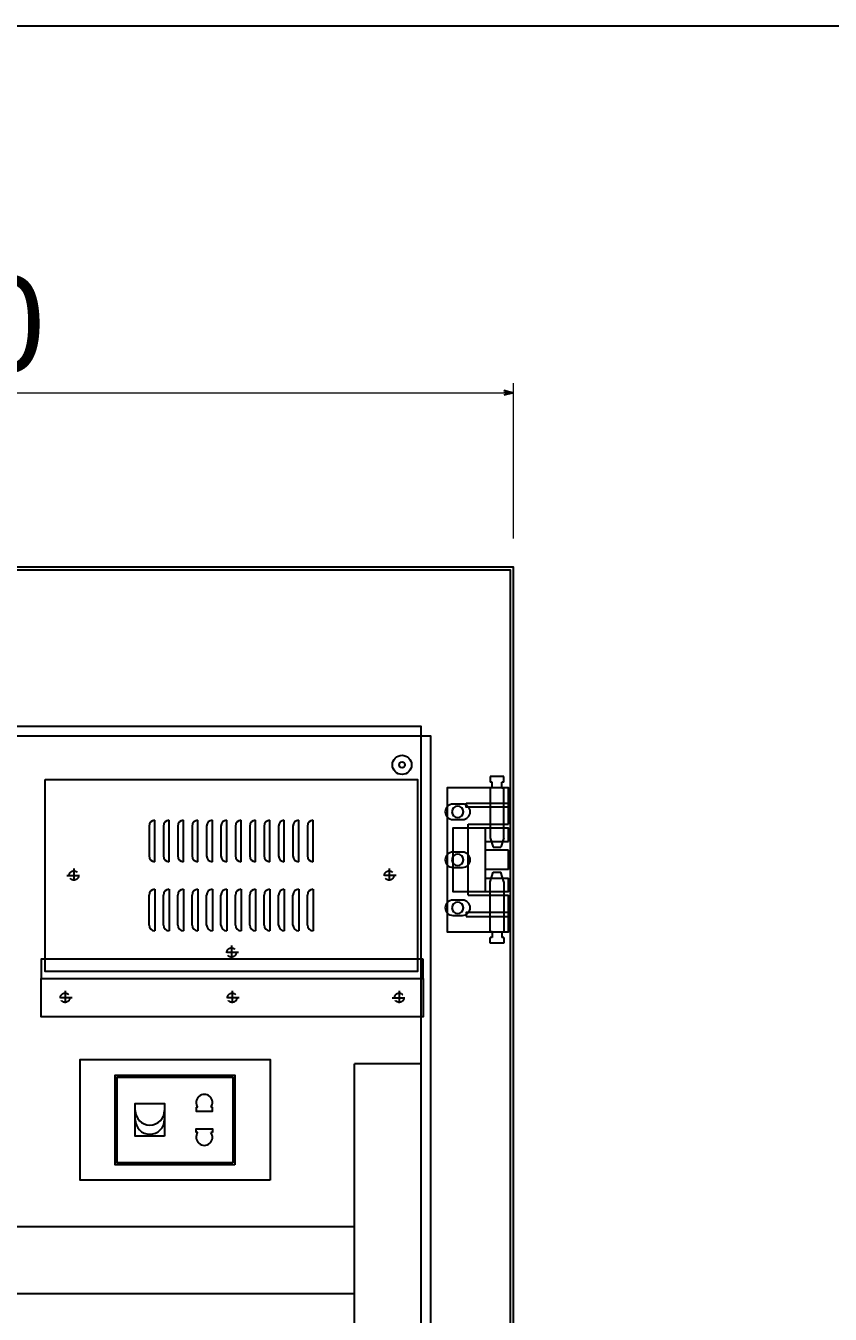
# Model space of a CAD drawing. Header units: millimetres. Extents: x 0 to 3804, y 0 to 2690.
# Drawn here: x 2262 to 2681, y 2018 to 2690 of the extents above; entities that cross this region are included whole.
import ezdxf

# ---------------------------------------------------------------- set-up
doc = ezdxf.new("R2010")
doc.units = ezdxf.units.MM
doc.linetypes.add('ACAD_ISO02W100', pattern=[15, 12, -3])
doc.linetypes.add('DASHED', pattern=[0.75, 0.5, -0.25])
doc.layers.add('DIM', color=253, linetype='Continuous')
doc.layers.add('THIET BI', color=2, linetype='Continuous')
doc.styles.add('Arial', font='arial.ttf')
doc.dimstyles.new('CNC', dxfattribs={"dimtxt": 50, "dimasz": 5, "dimexe": 5, "dimexo": 15, "dimgap": 10, "dimtad": 1, "dimdec": 0, "dimtxsty": 'Standard', "dimblk": 'OPEN30', "dimcen": 10, "dimclrd": 5, "dimclre": 5, "dimclrt": 3, "dimazin": 3, "dimtfac": 1, "dimtdec": 0, "dimtmove": 0, "dimatfit": 3, "dimldrblk": 'ARCHTICK', "dimlwd": 9, "dimlwe": 9})

# ---------------------------------------------------------------- blocks, each defined once
blk = doc.blocks.new('KHUNG CHUẨN')
at = {"color": 7}
blk.add_lwpolyline([(16919.25, -26555.16), (19889.25, -26555.16), (19889.25, -28655.16), (16919.25, -28655.16)], close=True, dxfattribs=at)
at = {"color": 3, "style": 'Arial'}
for tag, p in [('#01', (17055.57, -28580.1)), ('#02', (17431.39, -28580.1)), ('#03', (18030.58, -28580.1)), ('#08', (18751.7, -28580.1)), ('#10', (19064.78, -28580.1)), ('#11', (19060.3, -28625.69)), ('#12', (19806.46, -28628.91)), ('#04', (17024.77, -28634.62)), ('#05', (17308.45, -28633.02)), ('#06', (17632.65, -28633.73)), ('#07', (18002.01, -28634.74)), ('#09', (18753.85, -28632.6))]:
    blk.add_attdef(tag, p, '', height=20, dxfattribs=at)
blk = doc.blocks.new('*D8')
at = {"color": 0, "linetype": 'ByBlock', "lineweight": -2}
for p, q in [((1915.8, 2498.38), (1920.8, 2499.72)), ((2510.8, 2499.72), (2515.8, 2498.38)), ((1920.8, 2497.04), (1915.8, 2498.38)), ((1915.8, 2498.38), (1920.8, 2498.38)), ((2515.8, 2498.38), (2510.8, 2497.04)), ((2515.8, 2498.38), (2510.8, 2498.38))]:
    blk.add_line(p, q, dxfattribs=at)
at = {"layer": 'Defpoints', "color": 0, "transparency": 16777216}
for p in [(2515.8, 2498.38), (1915.8, 2407.4), (2515.8, 2407.4)]:
    blk.add_point(p, dxfattribs=at)
at = {"layer": 'DIM', "color": 5, "lineweight": 9, "transparency": 16777216}
for p, q in [((1915.8, 2422.4), (1915.8, 2503.38)), ((2515.8, 2422.4), (2515.8, 2503.38)), ((1920.8, 2498.38), (2510.8, 2498.38))]:
    blk.add_line(p, q, dxfattribs=at)
at = {"layer": 'DIM', "color": 3, "transparency": 16777216, "insert": (2215.8, 2533.91), "char_height": 50, "attachment_point": 5}
blk.add_mtext('600', dxfattribs=at)
blk = doc.blocks.new('_ArchTick')
at = {"color": 0, "const_width": 0.15}
blk.add_lwpolyline([(-0.5, -0.5), (0.5, 0.5)], dxfattribs=at)
blk = doc.blocks.new('_Open30')
at = {"color": 0, "linetype": 'ByBlock', "lineweight": -2}
for p, q in [((-1, 0.27), (0, 0)), ((0, 0), (-1, -0.27)), ((0, 0), (-1, 0))]:
    blk.add_line(p, q, dxfattribs=at)
blk = doc.blocks.new('HL011-1-3')
at = {"color": 1}
for p, q in [((29.5, 81), (22.5, 81)), ((22.5, 81), (22.5, 78)), ((29.5, 78), (29.5, 81)), ((23.5, 78), (22.5, 78)), ((22.5, 75), (22.5, 49)), ((23.5, 75), (22.5, 75)), ((23.5, 75), (23.5, 78)), ((29.5, 78), (28.5, 78)), ((28.5, 75), (28.5, 78)), ((28.5, 75), (29.5, 75)), ((29.5, 49), (29.5, 75)), ((11, 56), (11, 19)), ((11, 56), (32, 56)), ((20, 54), (20, 21)), ((22.5, 49), (24, 44)), ((29.5, 49), (28, 44)), ((20, 47), (32, 47)), ((32, 42.5), (20, 42.5)), ((24, 44), (28, 44)), ((32, 32.5), (20, 32.5)), ((20, 28), (32, 28)), ((22.5, 26), (24, 31)), ((24, 31), (28, 31)), ((29.5, 26), (28, 31)), ((22.5, 0), (22.5, 26)), ((29.5, 26), (29.5, 0)), ((11, 19), (32, 19)), ((23.5, 0), (22.5, 0)), ((23.5, 0), (23.5, -3)), ((28.5, 0), (28.5, -3)), ((28.5, 0), (29.5, 0)), ((22.5, -6), (22.5, -3)), ((23.5, -3), (22.5, -3)), ((29.5, -6), (22.5, -6)), ((29.5, -3), (28.5, -3)), ((29.5, -3), (29.5, -6))]:
    blk.add_line(p, q, dxfattribs=at)
for points in [[(32, 19), (32, 0), (0, 0), (0, 75), (32, 75), (32, 56)], [(32, 28), (32, 21), (3, 21), (3, 54), (32, 54), (32, 47)], [(32, 42.5), (32, 32.5)]]:
    blk.add_lwpolyline(points, dxfattribs=at)
for points in [[(10, 67), (32, 67), (32, 65), (10, 65)], [(10, 8), (32, 8), (32, 10), (10, 10)]]:
    blk.add_lwpolyline(points, close=True, dxfattribs=at)
for centre in [(5.5, 62.5), (5.5, 37.5), (5.5, 12.5)]:
    blk.add_circle(centre, 3, dxfattribs=at)
blk = doc.blocks.new('DGDGDG')
at = {"layer": 'THIET BI', "color": 7, "linetype": 'Continuous', "ltscale": 0.5}
for p, q in [((61292.69, -3273.1), (61293.51, -3273.1)), ((61300.32, -3273.1), (61301.13, -3273.1)), ((61292.69, -3286.24), (61293.51, -3286.24)), ((61300.32, -3286.24), (61301.13, -3286.24))]:
    blk.add_line(p, q, dxfattribs=at)
for points in [[(61262.62, -3248.2), (61361.63, -3248.2), (61361.63, -3311.14), (61262.62, -3311.14)], [(61280.95, -3256.31), (61343.31, -3256.31), (61343.31, -3303.03), (61280.95, -3303.03)], [(61281.95, -3257.31), (61342.31, -3257.31), (61342.31, -3302.03), (61281.95, -3302.03)], [(61317.63, -3271.12), (61332.91, -3271.12), (61332.91, -3288.22), (61317.63, -3288.22)]]:
    blk.add_lwpolyline(points, close=True, dxfattribs=at)
for points in [[(61301.13, -3273.1), (61301.13, -3275.03), (61292.69, -3275.03), (61292.69, -3273.1)], [(61301.13, -3286.24), (61301.13, -3284.31), (61292.69, -3284.31), (61292.69, -3286.24)]]:
    blk.add_lwpolyline(points, dxfattribs=at)
for centre, radius, start, end in [((61296.91, -3270.61), 4.22, 323.84685, 216.15315), ((61325.27, -3279.87), 7.64, 0, 180), ((61325.27, -3284.63), 7.64, 0, 180), ((61296.91, -3288.73), 4.22, 143.84685, 36.15315)]:
    blk.add_arc(centre, radius, start, end, dxfattribs=at)

msp = doc.modelspace()

# ---------------------------------------------------------------- linework, layer by layer
at = {"color": 3, "ltscale": 0.2}
for p, q in [((2328.97, 2253.89), (2328.97, 2253.89)), ((2336.47, 2253.89), (2336.47, 2253.89)), ((2343.97, 2253.89), (2343.97, 2253.89)), ((2351.47, 2253.89), (2351.47, 2253.89)), ((2358.97, 2253.89), (2358.97, 2253.89)), ((2366.47, 2253.89), (2366.47, 2253.89)), ((2373.97, 2253.89), (2373.97, 2253.89)), ((2381.47, 2253.89), (2381.47, 2253.89)), ((2388.97, 2253.89), (2388.97, 2253.89)), ((2396.47, 2253.89), (2396.47, 2253.89)), ((2403.97, 2253.89), (2403.97, 2253.89)), ((2411.47, 2253.89), (2411.47, 2253.89)), ((2328.97, 2239.53), (2328.97, 2239.53)), ((2336.47, 2239.53), (2336.47, 2239.53)), ((2343.97, 2239.53), (2343.97, 2239.53)), ((2351.47, 2239.53), (2351.47, 2239.53)), ((2358.97, 2239.53), (2358.97, 2239.53)), ((2366.47, 2239.53), (2366.47, 2239.53)), ((2373.97, 2239.53), (2373.97, 2239.53)), ((2381.47, 2239.53), (2381.47, 2239.53)), ((2388.97, 2239.53), (2388.97, 2239.53)), ((2396.47, 2239.53), (2396.47, 2239.53)), ((2403.97, 2239.53), (2403.97, 2239.53)), ((2411.47, 2239.53), (2411.47, 2239.53))]:
    msp.add_line(p, q, dxfattribs=at)
for points in [[(1915.8, 1407.4), (2515.8, 1407.4), (2515.8, 2407.4), (1915.8, 2407.4)], [(1917.3, 1408.9), (2514.3, 1408.9), (2514.3, 2405.9), (1917.3, 2405.9)], [(1963.8, 1455.4), (2467.8, 1455.4), (2467.8, 2324.4), (1963.8, 2324.4)]]:
    msp.add_lwpolyline(points, close=True)
at = {"color": 1}
msp.add_lwpolyline([(1958.8, 1460.4), (2472.8, 1460.4), (2472.8, 2319.4), (1958.8, 2319.4)], close=True, dxfattribs=at)
at = {"color": 2}
for points in [[(2484.3, 2283.9, 1), (2484.3, 2275.9), (2489.3, 2275.9, 1), (2489.3, 2283.9)], [(2484.3, 2258.9, 1), (2484.3, 2250.9), (2489.3, 2250.9, 1), (2489.3, 2258.9)], [(2484.3, 2233.9, 1), (2484.3, 2225.9), (2489.3, 2225.9, 1), (2489.3, 2233.9)]]:
    msp.add_lwpolyline(points, format="xyb", close=True, dxfattribs=at)
at = {"color": 2, "ltscale": 3}
for radius in [5, 1.5]:
    msp.add_circle((2457.8, 2304.4), radius, dxfattribs=at)
at = {"layer": 'THIET BI', "color": 7, "linetype": 'Continuous', "ltscale": 0.5}
for p, q in [((2325.97, 2272.52), (2325.97, 2256.89)), ((2328.97, 2253.89), (2328.97, 2275.52)), ((2328.97, 2275.52), (2328.97, 2275.52)), ((2333.47, 2272.52), (2333.47, 2256.89)), ((2336.47, 2253.89), (2336.47, 2275.52)), ((2336.47, 2275.52), (2336.47, 2275.52)), ((2340.97, 2272.52), (2340.97, 2256.89)), ((2343.97, 2253.89), (2343.97, 2275.52)), ((2343.97, 2275.52), (2343.97, 2275.52)), ((2348.47, 2272.52), (2348.47, 2256.89)), ((2351.47, 2253.89), (2351.47, 2275.52)), ((2351.47, 2275.52), (2351.47, 2275.52)), ((2355.97, 2272.52), (2355.97, 2256.89)), ((2358.97, 2253.89), (2358.97, 2275.52)), ((2358.97, 2275.52), (2358.97, 2275.52)), ((2363.47, 2272.52), (2363.47, 2256.89)), ((2366.47, 2253.89), (2366.47, 2275.52)), ((2366.47, 2275.52), (2366.47, 2275.52)), ((2370.97, 2272.52), (2370.97, 2256.89)), ((2373.97, 2253.89), (2373.97, 2275.52)), ((2373.97, 2275.52), (2373.97, 2275.52)), ((2378.47, 2272.52), (2378.47, 2256.89)), ((2381.47, 2253.89), (2381.47, 2275.52)), ((2381.47, 2275.52), (2381.47, 2275.52)), ((2385.97, 2272.52), (2385.97, 2256.89)), ((2388.97, 2253.89), (2388.97, 2275.52)), ((2388.97, 2275.52), (2388.97, 2275.52)), ((2393.47, 2272.52), (2393.47, 2256.89)), ((2396.47, 2253.89), (2396.47, 2275.52)), ((2396.47, 2275.52), (2396.47, 2275.52)), ((2400.97, 2272.52), (2400.97, 2256.89)), ((2403.97, 2253.89), (2403.97, 2275.52)), ((2403.97, 2275.52), (2403.97, 2275.52)), ((2408.47, 2272.52), (2408.47, 2256.89)), ((2411.47, 2253.89), (2411.47, 2275.52)), ((2411.47, 2275.52), (2411.47, 2275.52)), ((2328.97, 2239.53), (2328.97, 2217.89)), ((2336.47, 2239.53), (2336.47, 2217.89)), ((2343.97, 2239.53), (2343.97, 2217.89)), ((2351.47, 2239.53), (2351.47, 2217.89)), ((2358.97, 2239.53), (2358.97, 2217.89)), ((2366.47, 2239.53), (2366.47, 2217.89)), ((2373.97, 2239.53), (2373.97, 2217.89)), ((2381.47, 2239.53), (2381.47, 2217.89)), ((2388.97, 2239.53), (2388.97, 2217.89)), ((2396.47, 2239.53), (2396.47, 2217.89)), ((2403.97, 2239.53), (2403.97, 2217.89)), ((2411.47, 2239.53), (2411.47, 2217.89)), ((2325.97, 2220.89), (2325.97, 2236.53)), ((2333.47, 2220.89), (2333.47, 2236.53)), ((2340.97, 2220.89), (2340.97, 2236.53)), ((2348.47, 2220.89), (2348.47, 2236.53)), ((2355.97, 2220.89), (2355.97, 2236.53)), ((2363.47, 2220.89), (2363.47, 2236.53)), ((2370.97, 2220.89), (2370.97, 2236.53)), ((2378.47, 2220.89), (2378.47, 2236.53)), ((2385.97, 2220.89), (2385.97, 2236.53)), ((2393.47, 2220.89), (2393.47, 2236.53)), ((2400.97, 2220.89), (2400.97, 2236.53)), ((2408.47, 2220.89), (2408.47, 2236.53)), ((2328.97, 2217.89), (2328.97, 2217.89)), ((2336.47, 2217.89), (2336.47, 2217.89)), ((2343.97, 2217.89), (2343.97, 2217.89)), ((2351.47, 2217.89), (2351.47, 2217.89)), ((2358.97, 2217.89), (2358.97, 2217.89)), ((2366.47, 2217.89), (2366.47, 2217.89)), ((2373.97, 2217.89), (2373.97, 2217.89)), ((2381.47, 2217.89), (2381.47, 2217.89)), ((2388.97, 2217.89), (2388.97, 2217.89)), ((2396.47, 2217.89), (2396.47, 2217.89)), ((2403.97, 2217.89), (2403.97, 2217.89)), ((2411.47, 2217.89), (2411.47, 2217.89))]:
    msp.add_line(p, q, dxfattribs=at)
at = {"layer": 'THIET BI', "color": 1, "linetype": 'ACAD_ISO02W100', "ltscale": 0.5}
for p, q in [((2286.82, 2250.36), (2286.82, 2243.05)), ((2451.07, 2250.36), (2451.07, 2243.05)), ((2283.16, 2246.71), (2290.47, 2246.71)), ((2454.72, 2246.71), (2447.41, 2246.71)), ((2368.94, 2210.24), (2368.94, 2202.93)), ((2372.6, 2206.58), (2365.29, 2206.58)), ((2285.89, 2183.02), (2278.58, 2183.02)), ((2282.23, 2186.68), (2282.23, 2179.37)), ((2372.95, 2183.02), (2365.64, 2183.02)), ((2369.3, 2186.68), (2369.3, 2179.37)), ((2452.7, 2183.02), (2460.02, 2183.02)), ((2456.36, 2186.68), (2456.36, 2179.37))]:
    msp.add_line(p, q, dxfattribs=at)
at = {"layer": 'THIET BI', "color": 3, "linetype": 'ACAD_ISO02W100', "ltscale": 0.5}
for p, q in [((2468.8, 2193.09), (2468.8, 2203.09)), ((2269.8, 2193.09), (2468.8, 2193.09))]:
    msp.add_line(p, q, dxfattribs=at)
at = {"layer": 'THIET BI', "color": 7, "linetype": 'Continuous', "ltscale": 0.5}
msp.add_lwpolyline([(2271.94, 2296.71), (2465.94, 2296.71), (2465.94, 2196.71), (2271.94, 2196.71)], close=True, dxfattribs=at)
at = {"layer": 'THIET BI', "color": 1, "linetype": 'Continuous', "ltscale": 0.5}
for points in [[(2468.8, 2203.09), (2269.8, 2203.09), (2269.8, 2193.09), (2468.8, 2193.09)], [(2269.8, 2193.09), (2468.8, 2193.09), (2468.8, 2172.96), (2269.8, 2172.96)]]:
    msp.add_lwpolyline(points, close=True, dxfattribs=at)
at = {"layer": 'THIET BI', "color": 4, "linetype": 'DASHED', "ltscale": 0.5}
for points in [[(2467.8, 2148.55), (2432.8, 2148.55), (2432.85, 1455.35), (2467.85, 1455.35)], [(1998.8, 2028.71), (1998.8, 2063.71), (2432.81, 2063.72), (2432.81, 2028.72)]]:
    msp.add_lwpolyline(points, close=True, dxfattribs=at)
at = {"layer": 'THIET BI', "color": 2, "linetype": 'ACAD_ISO02W100', "ltscale": 0.5}
for centre in [(2286.82, 2246.71), (2451.07, 2246.71), (2368.94, 2206.58), (2282.23, 2183.02), (2369.3, 2183.02), (2456.36, 2183.02)]:
    msp.add_circle(centre, 2.44, dxfattribs=at)
at = {"layer": 'THIET BI', "color": 7, "linetype": 'Continuous', "ltscale": 0.5}
for centre, start, end in [((2328.97, 2272.52), 90, 180), ((2336.47, 2272.52), 90, 180), ((2343.97, 2272.52), 90, 180), ((2351.47, 2272.52), 90, 180), ((2358.97, 2272.52), 90, 180), ((2366.47, 2272.52), 90, 180), ((2373.97, 2272.52), 90, 180), ((2381.47, 2272.52), 90, 180), ((2388.97, 2272.52), 90, 180), ((2396.47, 2272.52), 90, 180), ((2403.97, 2272.52), 90, 180), ((2411.47, 2272.52), 90, 180), ((2328.97, 2256.89), 180, 270), ((2336.47, 2256.89), 180, 270), ((2343.97, 2256.89), 180, 270), ((2351.47, 2256.89), 180, 270), ((2358.97, 2256.89), 180, 270), ((2366.47, 2256.89), 180, 270), ((2373.97, 2256.89), 180, 270), ((2381.47, 2256.89), 180, 270), ((2388.97, 2256.89), 180, 270), ((2396.47, 2256.89), 180, 270), ((2403.97, 2256.89), 180, 270), ((2411.47, 2256.89), 180, 270), ((2328.97, 2236.53), 90, 180), ((2336.47, 2236.53), 90, 180), ((2343.97, 2236.53), 90, 180), ((2351.47, 2236.53), 90, 180), ((2358.97, 2236.53), 90, 180), ((2366.47, 2236.53), 90, 180), ((2373.97, 2236.53), 90, 180), ((2381.47, 2236.53), 90, 180), ((2388.97, 2236.53), 90, 180), ((2396.47, 2236.53), 90, 180), ((2403.97, 2236.53), 90, 180), ((2411.47, 2236.53), 90, 180), ((2328.97, 2220.89), 180, 270), ((2336.47, 2220.89), 180, 270), ((2343.97, 2220.89), 180, 270), ((2351.47, 2220.89), 180, 270), ((2358.97, 2220.89), 180, 270), ((2366.47, 2220.89), 180, 270), ((2373.97, 2220.89), 180, 270), ((2381.47, 2220.89), 180, 270), ((2388.97, 2220.89), 180, 270), ((2396.47, 2220.89), 180, 270), ((2403.97, 2220.89), 180, 270), ((2411.47, 2220.89), 180, 270)]:
    msp.add_arc(centre, 3, start, end, dxfattribs=at)

# ---------------------------------------------------------------- block references
at = {"color": 3, "xscale": 1.280794679990776, "yscale": 1.280794679990776, "zscale": 1.280794679990776}
msp.add_blockref('KHUNG CHUẨN', (-21670.08, 36701.38), dxfattribs=at)
at = {"color": 7, "xscale": -1, "rotation": 180}
msp.add_blockref('HL011-1-3', (2481.3, 2292.4), dxfattribs=at)
at = {"layer": 'THIET BI', "color": 7, "linetype": 'Continuous', "rotation": 180}
msp.add_blockref('DGDGDG', (63651.68, -1160.37), dxfattribs=at)

# ---------------------------------------------------------------- dimensions: what is measured, and where the dimension line sits
at = {"layer": 'DIM'}
dim = msp.add_linear_dim(base=(2515.8, 2498.38), p1=(1915.8, 2407.4), p2=(2515.8, 2407.4), dimstyle='CNC', dxfattribs=at)
dim.commit()
dim.dimension.update_dxf_attribs({"geometry": '*D8', "text_midpoint": (2215.8, 2533.91)})

doc.saveas('drawing.dxf')
